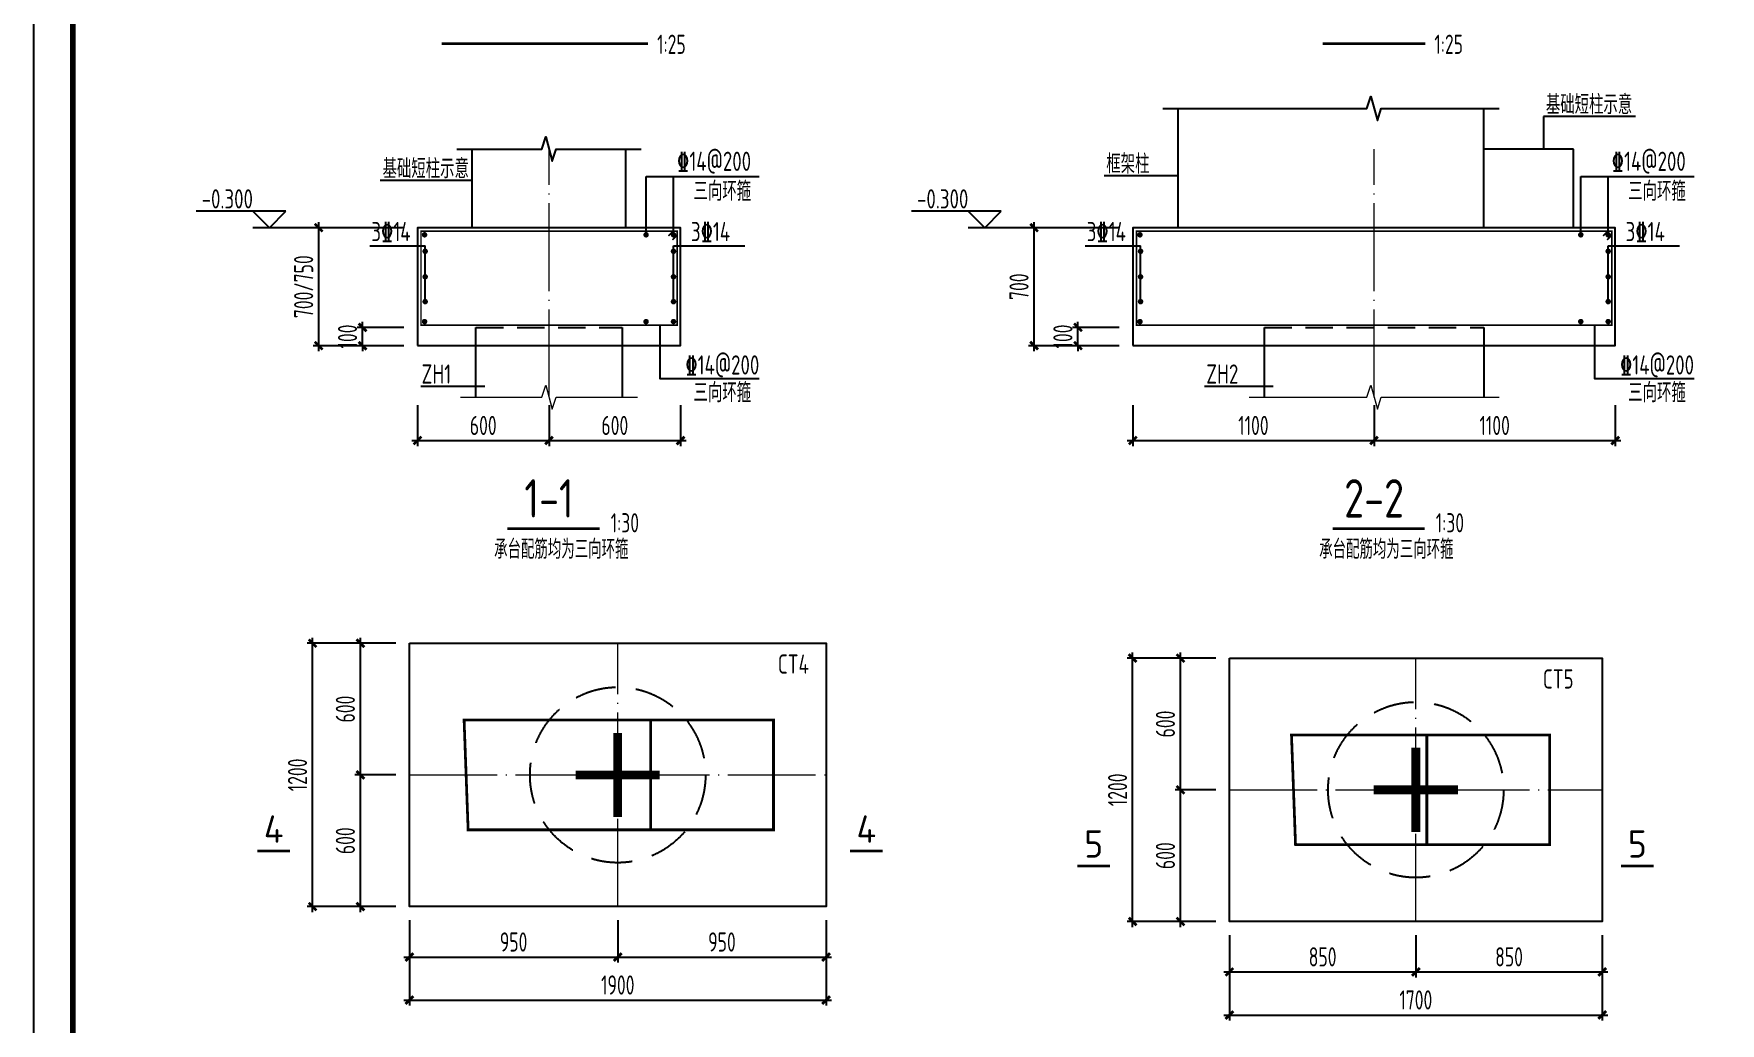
# Model space of a CAD drawing. Extents: x -3102990 to -851544, y -5293060 to -2540151.
# Drawn here: x -2444170 to -2413411, y -2660129 to -2642095 of the extents above; entities that cross this region are included whole.
import ezdxf
from ezdxf.enums import TextEntityAlignment as Align

# ---------------------------------------------------------------- set-up
doc = ezdxf.new("R2010")
doc.units = 0
doc.header["$LTSCALE"] = 1000
doc.header["$PDMODE"] = 1
for name, pattern in [('DASH', [0.35, 0.25, -0.1]), ('DASHED', [0.75, 0.5, -0.25]), ('DOTE', [2.42, 2, -0.2, 0.02, -0.2])]:
    doc.linetypes.add(name, pattern=pattern)
doc.layers.get('0').update_dxf_attribs({"linetype": 'CONTINUOUS'})
doc.layers.get('Defpoints').update_dxf_attribs({"linetype": 'CONTINUOUS'})
for name, color, linetype in [('AXIS', 253, 'DOTE'), ('BASE_DE', 7, 'CONTINUOUS'), ('COLU', 7, 'CONTINUOUS'), ('COLU_DE_TH', 7, 'CONTINUOUS'), ('DIM', 3, 'CONTINUOUS'), ('NUM', 7, 'CONTINUOUS'), ('PILE_DE', 7, 'CONTINUOUS'), ('PILE_DE_DASH', 9, 'DASHED'), ('PUB_TITLE', 4, 'CONTINUOUS'), ('REIN', 1, 'CONTINUOUS'), ('TEXT', 7, 'CONTINUOUS'), ('THICK', 6, 'CONTINUOUS'), ('THIN', 7, 'CONTINUOUS')]:
    doc.layers.add(name, color=color, linetype=linetype)
doc.layers.add('yichutu', color=7, linetype='CONTINUOUS', true_color=0xffffff, plot=False)
doc.styles.add('TSSD_Dimension', font='tssdeng.shx', dxfattribs={"width": 0.7, "bigfont": 'Hztxt.shx'})
doc.styles.add('TSSD_Label', font='tssdeng.shx', dxfattribs={"width": 0.75, "bigfont": 'hztxt.shx'})
doc.styles.add('TSSD_Norm', font='Tssdeng.shx', dxfattribs={"width": 0.75, "bigfont": 'hztxt.shx'})
doc.styles.add('TSSD_Rein', font='Tssdeng.shx', dxfattribs={"width": 0.75, "bigfont": 'hztxt.shx'})
doc.dimstyles.new('TSSD_25_100', dxfattribs={"dimtxt": 350, "dimasz": 100, "dimexe": 100, "dimexo": 250, "dimgap": 100, "dimtad": 1, "dimdec": 0, "dimlfac": 0.25, "dimzin": 0, "dimdsep": 46, "dimtxsty": 'TSSD_Dimension', "dimblk": 'ARCHTICK', "dimcen": 0, "dimdle": 100, "dimclrt": 7, "dimadec": 0, "dimazin": 0, "dimtfac": 1, "dimtdec": 0, "dimtix": 1, "dimtmove": 2, "dimatfit": 3, "dimfxl": 1, "dimtolj": 1, "dimtzin": 0, "dimarcsym": 0})
doc.dimstyles.new('TSSD_30_100', dxfattribs={"dimtxt": 350, "dimasz": 100, "dimexe": 100, "dimexo": 250, "dimgap": 100, "dimtad": 1, "dimdec": 0, "dimlfac": 0.3, "dimzin": 0, "dimdsep": 46, "dimtxsty": 'TSSD_Dimension', "dimblk": 'ARCHTICK', "dimcen": 0, "dimdle": 100, "dimclrt": 7, "dimadec": 0, "dimazin": 0, "dimtfac": 1, "dimtdec": 0, "dimtix": 1, "dimtmove": 2, "dimatfit": 3, "dimfxl": 1, "dimtolj": 1, "dimtzin": 0, "dimarcsym": 0})

# ---------------------------------------------------------------- blocks, each defined once
blk = doc.blocks.new('_ArchTick')
at = {"color": 0, "const_width": 0.5}
blk.add_lwpolyline([(-0.71, -0.71), (0.71, 0.71)], dxfattribs=at)
blk = doc.blocks.new('*D1819')
at = {"layer": 'Defpoints', "color": 0}
for p in [(-2438972, -2645630), (-2437172, -2645630), (-2437172, -2647780)]:
    blk.add_point(p, dxfattribs=at)
at = {"layer": 'DIM', "color": 0, "lineweight": -2}
for p, q in [((-2438972, -2647880), (-2438972, -2645530)), ((-2437422, -2645630), (-2439072, -2645630)), ((-2437422, -2647780), (-2439072, -2647780))]:
    blk.add_line(p, q, dxfattribs=at)
at = {"layer": 'DIM', "color": 0, "lineweight": -2, "xscale": 100, "yscale": 100, "zscale": 100}
for p, rotation in [((-2438972, -2645630), 90), ((-2438972, -2647780), 270)]:
    blk.add_blockref('_ArchTick', p, dxfattribs=dict(at, rotation=rotation))
at = {"layer": 'DIM', "color": 7, "insert": (-2439247, -2646705), "char_height": 350, "attachment_point": 5, "rotation": 90, "style": 'TSSD_Dimension'}
blk.add_mtext('\\A1;700/750', dxfattribs=at)
blk = doc.blocks.new('*D1820')
at = {"layer": 'Defpoints', "color": 0}
for p in [(-2438172, -2647446), (-2437172, -2647446), (-2437172, -2647780)]:
    blk.add_point(p, dxfattribs=at)
at = {"layer": 'DIM', "color": 0, "lineweight": -2}
for p, q in [((-2437422, -2647446), (-2438272, -2647446)), ((-2438172, -2647446), (-2438172, -2647346)), ((-2438172, -2647780), (-2438172, -2647446)), ((-2437422, -2647780), (-2438272, -2647780)), ((-2438172, -2647780), (-2438172, -2647880))]:
    blk.add_line(p, q, dxfattribs=at)
at = {"layer": 'DIM', "color": 0, "lineweight": -2, "xscale": 100, "yscale": 100, "zscale": 100}
for p, rotation in [((-2438172, -2647446), 270), ((-2438172, -2647780), 90)]:
    blk.add_blockref('_ArchTick', p, dxfattribs=dict(at, rotation=rotation))
at = {"layer": 'DIM', "color": 7, "insert": (-2438447, -2647613), "char_height": 350, "attachment_point": 5, "rotation": 90, "style": 'TSSD_Dimension'}
blk.add_mtext('\\A1;100', dxfattribs=at)
blk = doc.blocks.new('_reinbk')
blk.add_line((0, 0), (0, 0))
blk = doc.blocks.new('*D1795')
at = {"layer": 'Defpoints', "color": 0, "ltscale": 1.5}
for p in [(-2437172, -2648616), (-2434772, -2648616), (-2434772, -2649509)]:
    blk.add_point(p, dxfattribs=at)
at = {"layer": 'DIM', "color": 0, "lineweight": -2, "ltscale": 1.5}
for p, q in [((-2437172, -2648866), (-2437172, -2649609)), ((-2434772, -2648866), (-2434772, -2649609)), ((-2437272, -2649509), (-2434672, -2649509))]:
    blk.add_line(p, q, dxfattribs=at)
at = {"layer": 'DIM', "color": 0, "lineweight": -2, "ltscale": 1.5, "xscale": 100, "yscale": 100, "zscale": 100, "rotation": 180}
blk.add_blockref('_ArchTick', (-2437172, -2649509), dxfattribs=at)
at = {"layer": 'DIM', "color": 0, "lineweight": -2, "ltscale": 1.5, "xscale": 100, "yscale": 100, "zscale": 100}
blk.add_blockref('_ArchTick', (-2434772, -2649509), dxfattribs=at)
at = {"layer": 'DIM', "color": 7, "ltscale": 1.5, "insert": (-2435972, -2649234), "char_height": 350, "attachment_point": 5, "style": 'TSSD_Dimension'}
blk.add_mtext('\\A1;600', dxfattribs=at)
blk = doc.blocks.new('*D1796')
at = {"layer": 'Defpoints', "color": 0, "ltscale": 1.5}
for p in [(-2434772, -2648616), (-2432372, -2648616), (-2432372, -2649509)]:
    blk.add_point(p, dxfattribs=at)
at = {"layer": 'DIM', "color": 0, "lineweight": -2, "ltscale": 1.5}
for p, q in [((-2434772, -2648866), (-2434772, -2649609)), ((-2432372, -2648866), (-2432372, -2649609)), ((-2434872, -2649509), (-2432272, -2649509))]:
    blk.add_line(p, q, dxfattribs=at)
at = {"layer": 'DIM', "color": 0, "lineweight": -2, "ltscale": 1.5, "xscale": 100, "yscale": 100, "zscale": 100, "rotation": 180}
blk.add_blockref('_ArchTick', (-2434772, -2649509), dxfattribs=at)
at = {"layer": 'DIM', "color": 0, "lineweight": -2, "ltscale": 1.5, "xscale": 100, "yscale": 100, "zscale": 100}
blk.add_blockref('_ArchTick', (-2432372, -2649509), dxfattribs=at)
at = {"layer": 'DIM', "color": 7, "ltscale": 1.5, "insert": (-2433572, -2649234), "char_height": 350, "attachment_point": 5, "style": 'TSSD_Dimension'}
blk.add_mtext('\\A1;600', dxfattribs=at)
blk = doc.blocks.new('*D2190')
at = {"layer": 'Defpoints', "color": 0}
for p in [(-2425925, -2645630), (-2424125, -2645630), (-2424125, -2647780)]:
    blk.add_point(p, dxfattribs=at)
at = {"layer": 'DIM', "color": 0, "lineweight": -2}
for p, q in [((-2425925, -2647880), (-2425925, -2645530)), ((-2424375, -2645630), (-2426025, -2645630)), ((-2424375, -2647780), (-2426025, -2647780))]:
    blk.add_line(p, q, dxfattribs=at)
at = {"layer": 'DIM', "color": 0, "lineweight": -2, "xscale": 100, "yscale": 100, "zscale": 100}
for p, rotation in [((-2425925, -2645630), 90), ((-2425925, -2647780), 270)]:
    blk.add_blockref('_ArchTick', p, dxfattribs=dict(at, rotation=rotation))
at = {"layer": 'DIM', "color": 7, "insert": (-2426200, -2646705), "char_height": 350, "attachment_point": 5, "rotation": 90, "style": 'TSSD_Dimension'}
blk.add_mtext('\\A1;700', dxfattribs=at)
blk = doc.blocks.new('*D2191')
at = {"layer": 'Defpoints', "color": 0}
for p in [(-2425125, -2647446), (-2424125, -2647446), (-2424125, -2647780)]:
    blk.add_point(p, dxfattribs=at)
at = {"layer": 'DIM', "color": 0, "lineweight": -2}
for p, q in [((-2424375, -2647446), (-2425225, -2647446)), ((-2425125, -2647446), (-2425125, -2647346)), ((-2425125, -2647780), (-2425125, -2647446)), ((-2424375, -2647780), (-2425225, -2647780)), ((-2425125, -2647780), (-2425125, -2647880))]:
    blk.add_line(p, q, dxfattribs=at)
at = {"layer": 'DIM', "color": 0, "lineweight": -2, "xscale": 100, "yscale": 100, "zscale": 100}
for p, rotation in [((-2425125, -2647446), 270), ((-2425125, -2647780), 90)]:
    blk.add_blockref('_ArchTick', p, dxfattribs=dict(at, rotation=rotation))
at = {"layer": 'DIM', "color": 7, "insert": (-2425400, -2647613), "char_height": 350, "attachment_point": 5, "rotation": 90, "style": 'TSSD_Dimension'}
blk.add_mtext('\\A1;100', dxfattribs=at)
blk = doc.blocks.new('*D2188')
at = {"layer": 'Defpoints', "color": 0, "ltscale": 1.5}
for p in [(-2424125, -2648616), (-2419725, -2648616), (-2419725, -2649509)]:
    blk.add_point(p, dxfattribs=at)
at = {"layer": 'DIM', "color": 0, "lineweight": -2, "ltscale": 1.5}
for p, q in [((-2424125, -2648866), (-2424125, -2649609)), ((-2419725, -2648866), (-2419725, -2649609)), ((-2424225, -2649509), (-2419625, -2649509))]:
    blk.add_line(p, q, dxfattribs=at)
at = {"layer": 'DIM', "color": 0, "lineweight": -2, "ltscale": 1.5, "xscale": 100, "yscale": 100, "zscale": 100, "rotation": 180}
blk.add_blockref('_ArchTick', (-2424125, -2649509), dxfattribs=at)
at = {"layer": 'DIM', "color": 0, "lineweight": -2, "ltscale": 1.5, "xscale": 100, "yscale": 100, "zscale": 100}
blk.add_blockref('_ArchTick', (-2419725, -2649509), dxfattribs=at)
at = {"layer": 'DIM', "color": 7, "ltscale": 1.5, "insert": (-2421925, -2649234), "char_height": 350, "attachment_point": 5, "style": 'TSSD_Dimension'}
blk.add_mtext('\\A1;1100', dxfattribs=at)
blk = doc.blocks.new('*D2189')
at = {"layer": 'Defpoints', "color": 0, "ltscale": 1.5}
for p in [(-2419725, -2648616), (-2415325, -2648616), (-2415325, -2649509)]:
    blk.add_point(p, dxfattribs=at)
at = {"layer": 'DIM', "color": 0, "lineweight": -2, "ltscale": 1.5}
for p, q in [((-2419725, -2648866), (-2419725, -2649609)), ((-2415325, -2648866), (-2415325, -2649609)), ((-2419825, -2649509), (-2415225, -2649509))]:
    blk.add_line(p, q, dxfattribs=at)
at = {"layer": 'DIM', "color": 0, "lineweight": -2, "ltscale": 1.5, "xscale": 100, "yscale": 100, "zscale": 100, "rotation": 180}
blk.add_blockref('_ArchTick', (-2419725, -2649509), dxfattribs=at)
at = {"layer": 'DIM', "color": 0, "lineweight": -2, "ltscale": 1.5, "xscale": 100, "yscale": 100, "zscale": 100}
blk.add_blockref('_ArchTick', (-2415325, -2649509), dxfattribs=at)
at = {"layer": 'DIM', "color": 7, "ltscale": 1.5, "insert": (-2417525, -2649234), "char_height": 350, "attachment_point": 5, "style": 'TSSD_Dimension'}
blk.add_mtext('\\A1;1100', dxfattribs=at)
blk = doc.blocks.new('A$C4DB71547')
at = {"layer": 'REIN', "color": 4, "const_width": 20}
for points in [[(20.9, 106.2), (20.9, -85.5)], [(-75, 10.3), (116.8, 10.3)]]:
    blk.add_lwpolyline(points, dxfattribs=at)
blk = doc.blocks.new('*D2202')
at = {"layer": 'Defpoints', "color": 0, "ltscale": 1.5}
for p in [(-2437318, -2658003), (-2433518, -2658003), (-2433518, -2658923)]:
    blk.add_point(p, dxfattribs=at)
at = {"layer": 'DIM', "color": 0, "lineweight": -2, "ltscale": 1.5}
for p, q in [((-2437318, -2658253), (-2437318, -2659023)), ((-2433518, -2658253), (-2433518, -2659023)), ((-2437418, -2658923), (-2433418, -2658923))]:
    blk.add_line(p, q, dxfattribs=at)
at = {"layer": 'DIM', "color": 0, "lineweight": -2, "ltscale": 1.5, "xscale": 100, "yscale": 100, "zscale": 100, "rotation": 180}
blk.add_blockref('_ArchTick', (-2437318, -2658923), dxfattribs=at)
at = {"layer": 'DIM', "color": 0, "lineweight": -2, "ltscale": 1.5, "xscale": 100, "yscale": 100, "zscale": 100}
blk.add_blockref('_ArchTick', (-2433518, -2658923), dxfattribs=at)
at = {"layer": 'DIM', "color": 7, "ltscale": 1.5, "insert": (-2435418, -2658648), "char_height": 350, "attachment_point": 5, "style": 'TSSD_Dimension'}
blk.add_mtext('\\A1;950', dxfattribs=at)
blk = doc.blocks.new('*D2203')
at = {"layer": 'Defpoints', "color": 0, "ltscale": 1.5}
for p in [(-2433518, -2658003), (-2429718, -2658003), (-2429718, -2658923)]:
    blk.add_point(p, dxfattribs=at)
at = {"layer": 'DIM', "color": 0, "lineweight": -2, "ltscale": 1.5}
for p, q in [((-2433518, -2658253), (-2433518, -2659023)), ((-2429718, -2658253), (-2429718, -2659023)), ((-2433618, -2658923), (-2429618, -2658923))]:
    blk.add_line(p, q, dxfattribs=at)
at = {"layer": 'DIM', "color": 0, "lineweight": -2, "ltscale": 1.5, "xscale": 100, "yscale": 100, "zscale": 100, "rotation": 180}
blk.add_blockref('_ArchTick', (-2433518, -2658923), dxfattribs=at)
at = {"layer": 'DIM', "color": 0, "lineweight": -2, "ltscale": 1.5, "xscale": 100, "yscale": 100, "zscale": 100}
blk.add_blockref('_ArchTick', (-2429718, -2658923), dxfattribs=at)
at = {"layer": 'DIM', "color": 7, "ltscale": 1.5, "insert": (-2431618, -2658648), "char_height": 350, "attachment_point": 5, "style": 'TSSD_Dimension'}
blk.add_mtext('\\A1;950', dxfattribs=at)
blk = doc.blocks.new('*D2204')
at = {"layer": 'Defpoints', "color": 0, "ltscale": 1.5}
for p in [(-2437318, -2658003), (-2429718, -2658003), (-2429718, -2659707)]:
    blk.add_point(p, dxfattribs=at)
at = {"layer": 'DIM', "color": 0, "lineweight": -2, "ltscale": 1.5}
for p, q in [((-2437318, -2658253), (-2437318, -2659807)), ((-2429718, -2658253), (-2429718, -2659807)), ((-2437418, -2659707), (-2429618, -2659707))]:
    blk.add_line(p, q, dxfattribs=at)
at = {"layer": 'DIM', "color": 0, "lineweight": -2, "ltscale": 1.5, "xscale": 100, "yscale": 100, "zscale": 100, "rotation": 180}
blk.add_blockref('_ArchTick', (-2437318, -2659707), dxfattribs=at)
at = {"layer": 'DIM', "color": 0, "lineweight": -2, "ltscale": 1.5, "xscale": 100, "yscale": 100, "zscale": 100}
blk.add_blockref('_ArchTick', (-2429718, -2659707), dxfattribs=at)
at = {"layer": 'DIM', "color": 7, "ltscale": 1.5, "insert": (-2433518, -2659432), "char_height": 350, "attachment_point": 5, "style": 'TSSD_Dimension'}
blk.add_mtext('\\A1;1900', dxfattribs=at)
blk = doc.blocks.new('*D2205')
at = {"layer": 'Defpoints', "color": 0, "ltscale": 1.5}
for p in [(-2438211, -2655603), (-2437318, -2655603), (-2437318, -2658003)]:
    blk.add_point(p, dxfattribs=at)
at = {"layer": 'DIM', "color": 0, "lineweight": -2, "ltscale": 1.5}
for p, q in [((-2437568, -2655603), (-2438311, -2655603)), ((-2438211, -2658103), (-2438211, -2655503)), ((-2437568, -2658003), (-2438311, -2658003))]:
    blk.add_line(p, q, dxfattribs=at)
at = {"layer": 'DIM', "color": 0, "lineweight": -2, "ltscale": 1.5, "xscale": 100, "yscale": 100, "zscale": 100}
for p, rotation in [((-2438211, -2655603), 90), ((-2438211, -2658003), 270)]:
    blk.add_blockref('_ArchTick', p, dxfattribs=dict(at, rotation=rotation))
at = {"layer": 'DIM', "color": 7, "ltscale": 1.5, "insert": (-2438486, -2656803), "char_height": 350, "attachment_point": 5, "rotation": 90, "style": 'TSSD_Dimension'}
blk.add_mtext('\\A1;600', dxfattribs=at)
blk = doc.blocks.new('*D2206')
at = {"layer": 'Defpoints', "color": 0, "ltscale": 1.5}
for p in [(-2438211, -2653203), (-2437318, -2653203), (-2437318, -2655603)]:
    blk.add_point(p, dxfattribs=at)
at = {"layer": 'DIM', "color": 0, "lineweight": -2, "ltscale": 1.5}
for p, q in [((-2437568, -2653203), (-2438311, -2653203)), ((-2438211, -2655703), (-2438211, -2653103)), ((-2437568, -2655603), (-2438311, -2655603))]:
    blk.add_line(p, q, dxfattribs=at)
at = {"layer": 'DIM', "color": 0, "lineweight": -2, "ltscale": 1.5, "xscale": 100, "yscale": 100, "zscale": 100}
for p, rotation in [((-2438211, -2653203), 90), ((-2438211, -2655603), 270)]:
    blk.add_blockref('_ArchTick', p, dxfattribs=dict(at, rotation=rotation))
at = {"layer": 'DIM', "color": 7, "ltscale": 1.5, "insert": (-2438486, -2654403), "char_height": 350, "attachment_point": 5, "rotation": 90, "style": 'TSSD_Dimension'}
blk.add_mtext('\\A1;600', dxfattribs=at)
blk = doc.blocks.new('*D2207')
at = {"layer": 'Defpoints', "color": 0, "ltscale": 1.5}
for p in [(-2439084, -2653203), (-2437318, -2653203), (-2437318, -2658003)]:
    blk.add_point(p, dxfattribs=at)
at = {"layer": 'DIM', "color": 0, "lineweight": -2, "ltscale": 1.5}
for p, q in [((-2437568, -2653203), (-2439184, -2653203)), ((-2439084, -2658103), (-2439084, -2653103)), ((-2437568, -2658003), (-2439184, -2658003))]:
    blk.add_line(p, q, dxfattribs=at)
at = {"layer": 'DIM', "color": 0, "lineweight": -2, "ltscale": 1.5, "xscale": 100, "yscale": 100, "zscale": 100}
for p, rotation in [((-2439084, -2653203), 90), ((-2439084, -2658003), 270)]:
    blk.add_blockref('_ArchTick', p, dxfattribs=dict(at, rotation=rotation))
at = {"layer": 'DIM', "color": 7, "ltscale": 1.5, "insert": (-2439359, -2655603), "char_height": 350, "attachment_point": 5, "rotation": 90, "style": 'TSSD_Dimension'}
blk.add_mtext('\\A1;1200', dxfattribs=at)
blk = doc.blocks.new('*D2212')
at = {"layer": 'Defpoints', "color": 0, "ltscale": 1.5}
for p in [(-2422363, -2658275), (-2418963, -2658275), (-2418963, -2659194)]:
    blk.add_point(p, dxfattribs=at)
at = {"layer": 'DIM', "color": 0, "lineweight": -2, "ltscale": 1.5}
for p, q in [((-2422363, -2658525), (-2422363, -2659294)), ((-2418963, -2658525), (-2418963, -2659294)), ((-2422463, -2659194), (-2418863, -2659194))]:
    blk.add_line(p, q, dxfattribs=at)
at = {"layer": 'DIM', "color": 0, "lineweight": -2, "ltscale": 1.5, "xscale": 100, "yscale": 100, "zscale": 100, "rotation": 180}
blk.add_blockref('_ArchTick', (-2422363, -2659194), dxfattribs=at)
at = {"layer": 'DIM', "color": 0, "lineweight": -2, "ltscale": 1.5, "xscale": 100, "yscale": 100, "zscale": 100}
blk.add_blockref('_ArchTick', (-2418963, -2659194), dxfattribs=at)
at = {"layer": 'DIM', "color": 7, "ltscale": 1.5, "insert": (-2420663, -2658919), "char_height": 350, "attachment_point": 5, "style": 'TSSD_Dimension'}
blk.add_mtext('\\A1;850', dxfattribs=at)
blk = doc.blocks.new('*D2213')
at = {"layer": 'Defpoints', "color": 0, "ltscale": 1.5}
for p in [(-2418963, -2658275), (-2415563, -2658275), (-2415563, -2659194)]:
    blk.add_point(p, dxfattribs=at)
at = {"layer": 'DIM', "color": 0, "lineweight": -2, "ltscale": 1.5}
for p, q in [((-2418963, -2658525), (-2418963, -2659294)), ((-2415563, -2658525), (-2415563, -2659294)), ((-2419063, -2659194), (-2415463, -2659194))]:
    blk.add_line(p, q, dxfattribs=at)
at = {"layer": 'DIM', "color": 0, "lineweight": -2, "ltscale": 1.5, "xscale": 100, "yscale": 100, "zscale": 100, "rotation": 180}
blk.add_blockref('_ArchTick', (-2418963, -2659194), dxfattribs=at)
at = {"layer": 'DIM', "color": 0, "lineweight": -2, "ltscale": 1.5, "xscale": 100, "yscale": 100, "zscale": 100}
blk.add_blockref('_ArchTick', (-2415563, -2659194), dxfattribs=at)
at = {"layer": 'DIM', "color": 7, "ltscale": 1.5, "insert": (-2417263, -2658919), "char_height": 350, "attachment_point": 5, "style": 'TSSD_Dimension'}
blk.add_mtext('\\A1;850', dxfattribs=at)
blk = doc.blocks.new('*D2214')
at = {"layer": 'Defpoints', "color": 0, "ltscale": 1.5}
for p in [(-2422363, -2658275), (-2415563, -2658275), (-2415563, -2659979)]:
    blk.add_point(p, dxfattribs=at)
at = {"layer": 'DIM', "color": 0, "lineweight": -2, "ltscale": 1.5}
for p, q in [((-2422363, -2658525), (-2422363, -2660079)), ((-2415563, -2658525), (-2415563, -2660079)), ((-2422463, -2659979), (-2415463, -2659979))]:
    blk.add_line(p, q, dxfattribs=at)
at = {"layer": 'DIM', "color": 0, "lineweight": -2, "ltscale": 1.5, "xscale": 100, "yscale": 100, "zscale": 100, "rotation": 180}
blk.add_blockref('_ArchTick', (-2422363, -2659979), dxfattribs=at)
at = {"layer": 'DIM', "color": 0, "lineweight": -2, "ltscale": 1.5, "xscale": 100, "yscale": 100, "zscale": 100}
blk.add_blockref('_ArchTick', (-2415563, -2659979), dxfattribs=at)
at = {"layer": 'DIM', "color": 7, "ltscale": 1.5, "insert": (-2418963, -2659704), "char_height": 350, "attachment_point": 5, "style": 'TSSD_Dimension'}
blk.add_mtext('\\A1;1700', dxfattribs=at)
blk = doc.blocks.new('*D2215')
at = {"layer": 'Defpoints', "color": 0, "ltscale": 1.5}
for p in [(-2423255, -2655875), (-2422363, -2655875), (-2422363, -2658275)]:
    blk.add_point(p, dxfattribs=at)
at = {"layer": 'DIM', "color": 0, "lineweight": -2, "ltscale": 1.5}
for p, q in [((-2422613, -2655875), (-2423355, -2655875)), ((-2423255, -2658375), (-2423255, -2655775)), ((-2422613, -2658275), (-2423355, -2658275))]:
    blk.add_line(p, q, dxfattribs=at)
at = {"layer": 'DIM', "color": 0, "lineweight": -2, "ltscale": 1.5, "xscale": 100, "yscale": 100, "zscale": 100}
for p, rotation in [((-2423255, -2655875), 90), ((-2423255, -2658275), 270)]:
    blk.add_blockref('_ArchTick', p, dxfattribs=dict(at, rotation=rotation))
at = {"layer": 'DIM', "color": 7, "ltscale": 1.5, "insert": (-2423530, -2657075), "char_height": 350, "attachment_point": 5, "rotation": 90, "style": 'TSSD_Dimension'}
blk.add_mtext('\\A1;600', dxfattribs=at)
blk = doc.blocks.new('*D2216')
at = {"layer": 'Defpoints', "color": 0, "ltscale": 1.5}
for p in [(-2423255, -2653475), (-2422363, -2653475), (-2422363, -2655875)]:
    blk.add_point(p, dxfattribs=at)
at = {"layer": 'DIM', "color": 0, "lineweight": -2, "ltscale": 1.5}
for p, q in [((-2422613, -2653475), (-2423355, -2653475)), ((-2423255, -2655975), (-2423255, -2653375)), ((-2422613, -2655875), (-2423355, -2655875))]:
    blk.add_line(p, q, dxfattribs=at)
at = {"layer": 'DIM', "color": 0, "lineweight": -2, "ltscale": 1.5, "xscale": 100, "yscale": 100, "zscale": 100}
for p, rotation in [((-2423255, -2653475), 90), ((-2423255, -2655875), 270)]:
    blk.add_blockref('_ArchTick', p, dxfattribs=dict(at, rotation=rotation))
at = {"layer": 'DIM', "color": 7, "ltscale": 1.5, "insert": (-2423530, -2654675), "char_height": 350, "attachment_point": 5, "rotation": 90, "style": 'TSSD_Dimension'}
blk.add_mtext('\\A1;600', dxfattribs=at)
blk = doc.blocks.new('*D2217')
at = {"layer": 'Defpoints', "color": 0, "ltscale": 1.5}
for p in [(-2424128, -2653475), (-2422363, -2653475), (-2422363, -2658275)]:
    blk.add_point(p, dxfattribs=at)
at = {"layer": 'DIM', "color": 0, "lineweight": -2, "ltscale": 1.5}
for p, q in [((-2422613, -2653475), (-2424228, -2653475)), ((-2424128, -2658375), (-2424128, -2653375)), ((-2422613, -2658275), (-2424228, -2658275))]:
    blk.add_line(p, q, dxfattribs=at)
at = {"layer": 'DIM', "color": 0, "lineweight": -2, "ltscale": 1.5, "xscale": 100, "yscale": 100, "zscale": 100}
for p, rotation in [((-2424128, -2653475), 90), ((-2424128, -2658275), 270)]:
    blk.add_blockref('_ArchTick', p, dxfattribs=dict(at, rotation=rotation))
at = {"layer": 'DIM', "color": 7, "ltscale": 1.5, "insert": (-2424403, -2655875), "char_height": 350, "attachment_point": 5, "rotation": 90, "style": 'TSSD_Dimension'}
blk.add_mtext('\\A1;1200', dxfattribs=at)
blk = doc.blocks.new('A$C18BE6784')
at = {"layer": 'PUB_TITLE'}
blk.add_lwpolyline([(0, 0), (0, 42000), (89100, 42000), (89100, 0)], close=True, dxfattribs=at)
at = {"layer": 'PUB_TITLE', "const_width": 100}
blk.add_lwpolyline([(88100, 1000), (88100, 41000), (713, 41000), (713, 1000), (88100, 1000)], dxfattribs=at)
blk = doc.blocks.new('yct-891-420-89100-42000-100-2004.0')
at = {"layer": 'yichutu', "color": 7, "true_color": 0xffffff}
blk.add_lwpolyline([(0, 0), (0, 42000), (89100, 42000), (89100, 0)], close=True, dxfattribs=at)

msp = doc.modelspace()

# ---------------------------------------------------------------- linework, layer by layer
at = {"linetype": 'ByBlock'}
for p, q in [((-2438038.53, -2645963.01), (-2437030.65, -2645963.01)), ((-2437030.65, -2646977.38), (-2437030.65, -2645963.01)), ((-2432501.66, -2646977.38), (-2432501.66, -2645963.01)), ((-2432501.66, -2645963.01), (-2431202.69, -2645963.01)), ((-2424991.4, -2645963.01), (-2423983.52, -2645963.01)), ((-2423983.52, -2646977.38), (-2423983.52, -2645963.01)), ((-2415454.53, -2646977.38), (-2415454.53, -2645963.01)), ((-2415454.53, -2645963.01), (-2414155.56, -2645963.01))]:
    msp.add_line(p, q, dxfattribs=at)
at = {"layer": 'AXIS', "linetype": 'DOTE', "lineweight": 5, "ltscale": 0.8}
for p, q in [((-2434771.66, -2648719.81), (-2434771.66, -2644195.98)), ((-2419724.53, -2648719.81), (-2419724.53, -2644195.98)), ((-2433518.38, -2658003.4), (-2433518.38, -2653203.4)), ((-2418962.59, -2658274.63), (-2418962.59, -2653474.63)), ((-2437318.38, -2655603.4), (-2429718.38, -2655603.4)), ((-2422362.59, -2655874.63), (-2415562.59, -2655874.63))]:
    msp.add_line(p, q, dxfattribs=at)
at = {"layer": 'BASE_DE'}
for p, q in [((-2423295.54, -2645629.53), (-2423295.54, -2643456.41)), ((-2417724.53, -2645629.53), (-2417724.53, -2643456.41)), ((-2416632.18, -2643602.47), (-2416632.18, -2644195.98)), ((-2436171.66, -2645629.53), (-2436171.66, -2644195.98)), ((-2433371.66, -2645629.53), (-2433371.66, -2644195.98)), ((-2416084.38, -2644195.98), (-2417724.53, -2644195.98)), ((-2416084.38, -2645629.53), (-2416084.38, -2644195.98))]:
    msp.add_line(p, q, dxfattribs=at)
for points in [[(-2437171.66, -2647779.53), (-2432371.66, -2647779.53), (-2432371.66, -2645629.53), (-2437171.66, -2645629.53), (-2437171.66, -2647779.53)], [(-2424124.53, -2647779.53), (-2415324.53, -2647779.53), (-2415324.53, -2645629.53), (-2424124.53, -2645629.53), (-2424124.53, -2647779.53)]]:
    msp.add_lwpolyline(points, dxfattribs=at)
at = {"layer": 'COLU', "linetype": 'DASH', "ltscale": 0.3}
for p, q in [((-2432918.38, -2656603.4), (-2432918.38, -2654603.4)), ((-2418762.59, -2656874.63), (-2418762.59, -2654874.63))]:
    msp.add_line(p, q, dxfattribs=at)
at = {"layer": 'COLU'}
for points in [[(-2437318.38, -2653203.4), (-2429718.38, -2653203.4), (-2429718.38, -2658003.4), (-2437318.38, -2658003.4)], [(-2422362.59, -2653474.63), (-2415562.59, -2653474.63), (-2415562.59, -2658274.63), (-2422362.59, -2658274.63)]]:
    msp.add_lwpolyline(points, close=True, dxfattribs=at)
at = {"layer": 'COLU_DE_TH', "const_width": 50}
for points in [[(-2436320.76, -2654603.4), (-2430678.38, -2654603.4), (-2430678.38, -2656603.4), (-2436247.19, -2656603.4)], [(-2432918.38, -2654603.4), (-2430678.38, -2654603.4), (-2430678.38, -2656603.4), (-2432918.38, -2656603.4)], [(-2421230.64, -2654874.63), (-2416522.59, -2654874.63), (-2416522.59, -2656874.63), (-2421157.07, -2656874.63)], [(-2418762.59, -2654874.63), (-2416522.59, -2654874.63), (-2416522.59, -2656874.63), (-2418762.59, -2656874.63)]]:
    msp.add_lwpolyline(points, close=True, dxfattribs=at)
at = {"layer": 'NUM', "linetype": 'ByBlock'}
for p, q in [((-2437112.18, -2648517.94, 100), (-2435943.88, -2648517.94, 100)), ((-2422814.23, -2648517.94, 100), (-2421563.42, -2648517.94, 100))]:
    msp.add_line(p, q, dxfattribs=at)
at = {"layer": 'NUM', "const_width": 50}
for points in [[(-2432964.6, -2642277.95), (-2436728.21, -2642277.95)], [(-2418788.83, -2642277.95), (-2420662.15, -2642277.95)], [(-2433848.8, -2651112.86), (-2435529.46, -2651112.86)], [(-2418801.66, -2651112.86), (-2420482.33, -2651112.86)]]:
    msp.add_lwpolyline(points, dxfattribs=at)
at = {"layer": 'PILE_DE'}
for p, q in [((-2436104.99, -2648719.81), (-2436104.99, -2647779.53)), ((-2433438.32, -2647779.53), (-2433438.32, -2648719.81)), ((-2421724.53, -2648719.81), (-2421724.53, -2647779.53)), ((-2417724.53, -2647779.53), (-2417724.53, -2648719.81))]:
    msp.add_line(p, q, dxfattribs=at)
at = {"layer": 'PILE_DE_DASH'}
for p, q in [((-2436104.99, -2647779.53), (-2436104.99, -2647446.2)), ((-2436104.99, -2647446.2), (-2433438.32, -2647446.2)), ((-2433438.32, -2647446.2), (-2433438.32, -2647779.53)), ((-2421724.53, -2647779.53), (-2421724.53, -2647446.2)), ((-2421724.53, -2647446.2), (-2417724.53, -2647446.2)), ((-2417724.53, -2647446.2), (-2417724.53, -2647779.53))]:
    msp.add_line(p, q, dxfattribs=at)
at = {"layer": 'PILE_DE_DASH', "ltscale": 1.5}
for centre in [(-2433518.38, -2655603.4), (-2418962.59, -2655874.63)]:
    msp.add_circle(centre, 1600, dxfattribs=at)
at = {"layer": 'REIN', "const_width": 30}
for points in [[(-2432592.22, -2645779.38), (-2432507.37, -2645694.53), (-2432436.66, -2645694.53), (-2432436.66, -2647406.47), (-2437106.66, -2647406.47), (-2437106.66, -2645694.53), (-2432436.66, -2645694.53), (-2432436.66, -2645765.24), (-2432521.51, -2645850.09)], [(-2415545.09, -2645779.38), (-2415460.24, -2645694.53), (-2415389.53, -2645694.53), (-2415389.53, -2647406.47), (-2424059.53, -2647406.47), (-2424059.53, -2645694.53), (-2415389.53, -2645694.53), (-2415389.53, -2645765.24), (-2415474.38, -2645850.09)]]:
    msp.add_lwpolyline(points, dxfattribs=at)
at = {"layer": 'REIN', "const_width": 50}
for points in [[(-2437016.66, -2645759.53, -1), (-2437066.66, -2645759.53, -1)], [(-2433026.66, -2645759.53, 1), (-2432976.66, -2645759.53, 1)], [(-2432526.66, -2645759.53, 1), (-2432476.66, -2645759.53, 1)], [(-2423969.53, -2645759.53, -1), (-2424019.53, -2645759.53, -1)], [(-2415979.53, -2645759.53, 1), (-2415929.53, -2645759.53, 1)], [(-2415479.53, -2645759.53, 1), (-2415429.53, -2645759.53, 1)], [(-2437055.65, -2646060.14, 1), (-2437005.65, -2646060.14, 1)], [(-2432526.66, -2646060.14, 1), (-2432476.66, -2646060.14, 1)], [(-2424008.52, -2646060.14, 1), (-2423958.52, -2646060.14, 1)], [(-2415479.53, -2646060.14, 1), (-2415429.53, -2646060.14, 1)], [(-2437055.65, -2646524.08, 1), (-2437005.65, -2646524.08, 1)], [(-2432526.66, -2646524.08, 1), (-2432476.66, -2646524.08, 1)], [(-2424008.52, -2646524.08, 1), (-2423958.52, -2646524.08, 1)], [(-2415479.53, -2646524.08, 1), (-2415429.53, -2646524.08, 1)], [(-2437055.65, -2646977.38, 1), (-2437005.65, -2646977.38, 1)], [(-2432526.66, -2646977.38, 1), (-2432476.66, -2646977.38, 1)], [(-2424008.52, -2646977.38, 1), (-2423958.52, -2646977.38, 1)], [(-2415479.53, -2646977.38, 1), (-2415429.53, -2646977.38, 1)], [(-2437016.66, -2647341.47, -1), (-2437066.66, -2647341.47, -1)], [(-2433026.66, -2647341.47, 1), (-2432976.66, -2647341.47, 1)], [(-2432526.66, -2647341.47, 1), (-2432476.66, -2647341.47, 1)], [(-2423969.53, -2647341.47, -1), (-2424019.53, -2647341.47, -1)], [(-2415979.53, -2647341.47, 1), (-2415929.53, -2647341.47, 1)], [(-2415479.53, -2647341.47, 1), (-2415429.53, -2647341.47, 1)]]:
    msp.add_lwpolyline(points, format="xyb", close=True, dxfattribs=at)
at = {"layer": 'TEXT'}
for p, q in [((-2414954.94, -2643602.47), (-2416632.18, -2643602.47)), ((-2436171.66, -2644771.01), (-2437848.89, -2644771.01)), ((-2433001.66, -2645759.53), (-2433001.66, -2644694.53)), ((-2433001.66, -2644694.53), (-2430936.66, -2644694.53)), ((-2432501.66, -2645759.53), (-2432501.66, -2644694.53)), ((-2423295.54, -2644683.99), (-2424648.58, -2644683.99)), ((-2415954.53, -2645759.53), (-2415954.53, -2644694.53)), ((-2415954.53, -2644694.53), (-2413889.53, -2644694.53)), ((-2415454.53, -2645759.53), (-2415454.53, -2644694.53))]:
    msp.add_line(p, q, dxfattribs=at)
for points in [[(-2432751.66, -2647406.47), (-2432751.66, -2648381.2), (-2430936.66, -2648381.2)], [(-2415704.53, -2647406.47), (-2415704.53, -2648381.2), (-2413889.53, -2648381.2)]]:
    msp.add_lwpolyline(points, dxfattribs=at)
at = {"layer": 'THICK', "const_width": 50}
for points in [[(-2439493.66, -2656990.11), (-2440093.66, -2656990.11)], [(-2428684.53, -2656990.11), (-2429284.53, -2656990.11)], [(-2424537.86, -2657261.34), (-2425137.86, -2657261.34)], [(-2414623.07, -2657261.34), (-2415223.07, -2657261.34)]]:
    msp.add_lwpolyline(points, dxfattribs=at)
at = {"layer": 'THIN'}
for p, q in [((-2439571.66, -2645329.53), (-2441210.12, -2645329.53)), ((-2439871.66, -2645629.53), (-2440171.66, -2645329.53)), ((-2439871.66, -2645629.53), (-2439571.66, -2645329.53)), ((-2426524.53, -2645329.53), (-2428162.99, -2645329.53)), ((-2426824.53, -2645629.53), (-2427124.53, -2645329.53)), ((-2426824.53, -2645629.53), (-2426524.53, -2645329.53)), ((-2439071.66, -2645629.53), (-2440171.66, -2645629.53)), ((-2426024.53, -2645629.53), (-2427124.53, -2645629.53))]:
    msp.add_line(p, q, dxfattribs=at)
at = {"layer": 'THIN', "ltscale": 1.5}
for points in [[(-2423575.54, -2643456.41), (-2419854.53, -2643456.41), (-2419784.53, -2643236.41), (-2419664.53, -2643676.41), (-2419594.53, -2643456.41), (-2417444.53, -2643456.41)], [(-2436451.66, -2644195.98), (-2434901.66, -2644195.98), (-2434831.66, -2643975.98), (-2434711.66, -2644415.98), (-2434641.66, -2644195.98), (-2433091.66, -2644195.98)]]:
    msp.add_lwpolyline(points, dxfattribs=at)
at = {"layer": 'THIN', "lineweight": 5, "ltscale": 1.5}
for points in [[(-2436384.99, -2648719.81), (-2434901.66, -2648719.81), (-2434831.66, -2648499.81), (-2434711.66, -2648939.81), (-2434641.66, -2648719.81), (-2433158.32, -2648719.81)], [(-2422004.53, -2648719.81), (-2419854.53, -2648719.81), (-2419784.53, -2648499.81), (-2419664.53, -2648939.81), (-2419594.53, -2648719.81), (-2417444.53, -2648719.81)]]:
    msp.add_lwpolyline(points, dxfattribs=at)

# ---------------------------------------------------------------- block references
at = {"ltscale": 1.5}
msp.add_blockref('A$C18BE6784', (-2444169.83, -2672902.4), dxfattribs=at)
at = {"layer": 'COLU', "ltscale": 1.5, "xscale": 8, "yscale": 8, "zscale": 8}
for p in [(-2433685.62, -2655686.17), (-2419129.82, -2655957.4)]:
    msp.add_blockref('A$C4DB71547', p, dxfattribs=at)
at = {"layer": 'TEXT', "xscale": 100, "yscale": 100, "zscale": 100, "rotation": 90}
for p in [(-2432751.66, -2647406.47), (-2415704.53, -2647406.47)]:
    msp.add_blockref('_reinbk', p, dxfattribs=at)
at = {"layer": 'yichutu'}
msp.add_blockref('yct-891-420-89100-42000-100-2004.0', (-2444169.84, -2672902.4), dxfattribs=at)

# ---------------------------------------------------------------- texts
at = {"layer": 'TEXT', "style": 'TSSD_Rein'}
for s, width, p in [('1:25', 0.7, (-2432801.07, -2642462.3)), ('1:25', 0.7, (-2418625.3, -2642462.3)), ('基础短柱示意', 0.75, (-2416591.55, -2643561.18)), ('基础短柱示意', 0.75, (-2437808.27, -2644729.73)), ('框架柱', 0.75, (-2424607.95, -2644642.7)), ('ZH1', 0.75, (-2437097.23, -2648471.74)), ('ZH2', 0.75, (-2422785.6, -2648471.74)), ('1:30', 0.7, (-2433647.78, -2651183.51)), ('1:30', 0.7, (-2418600.65, -2651183.51)), ('承台配筋均为三向环箍', 0.7, (-2435773.25, -2651664.68, -48)), ('承台配筋均为三向环箍', 0.7, (-2420726.12, -2651664.68, -48))]:
    msp.add_text(s, height=350, dxfattribs=dict(at, width=width)).set_placement(p)
at = {"layer": 'TEXT', "style": 'TSSD_Rein', "width": 0.75}
for s, p in [('%%13214@200', (-2431086.66, -2644594.53)), ('%%13214@200', (-2414039.53, -2644594.53)), ('-0.300', (-2440171.66, -2645279.53)), ('三向环箍', (-2431086.66, -2645140.01)), ('-0.300', (-2427124.53, -2645279.53)), ('三向环箍', (-2414039.53, -2645140.01)), ('3%%13214', (-2437296.93, -2645875.61)), ('3%%13214', (-2431468.97, -2645875.61)), ('3%%13214', (-2424249.8, -2645875.61)), ('3%%13214', (-2414421.84, -2645875.61)), ('%%13214@200', (-2430936.66, -2648306.2)), ('%%13214@200', (-2413889.53, -2648306.2)), ('三向环箍', (-2431086.66, -2648810.5)), ('三向环箍', (-2414039.53, -2648810.5)), ('CT4', (-2430033.11, -2653757.79)), ('CT5', (-2416086.17, -2654029.02))]:
    msp.add_text(s, height=350, dxfattribs=at).set_placement(p, align=Align.RIGHT)
at = {"layer": 'TEXT', "style": 'TSSD_Label', "width": 0.8}
for s, p in [('1-1', (-2434771.66, -2650912.86)), ('2-2', (-2419724.53, -2650912.86))]:
    msp.add_text(s, height=700, dxfattribs=at).set_placement(p, align=Align.CENTER)
at = {"layer": 'TEXT', "style": 'TSSD_Norm'}
for s, p in [('4', (-2439793.66, -2656590.11)), ('4', (-2428984.53, -2656590.11)), ('5', (-2424837.86, -2656861.34)), ('5', (-2414923.07, -2656861.34))]:
    msp.add_text(s, height=500, dxfattribs=at).set_placement(p, align=Align.MIDDLE_CENTER)

# ---------------------------------------------------------------- dimensions: what is measured, and where the dimension line sits
at = {"layer": 'DIM'}
for base, p1, p2, text, picture, middle in [((-2438971.66, -2645629.53), (-2437171.66, -2647779.53), (-2437171.66, -2645629.53), '700/750', '*D1819', (-2439246.66, -2646704.53)), ((-2425924.53, -2645629.53), (-2424124.53, -2647779.53), (-2424124.53, -2645629.53), '700', '*D2190', (-2426199.53, -2646704.53))]:
    dim = msp.add_linear_dim(base=base, p1=p1, p2=p2, angle=90, text=text, dimstyle='TSSD_30_100', dxfattribs=at)
    dim.commit()
    dim.dimension.update_dxf_attribs({"geometry": picture, "text_midpoint": middle})
for base, p1, p2, picture, middle in [((-2438171.66, -2647446.2), (-2437171.66, -2647779.53), (-2437171.66, -2647446.2), '*D1820', (-2438446.66, -2647612.86)), ((-2425124.53, -2647446.2), (-2424124.53, -2647779.53), (-2424124.53, -2647446.2), '*D2191', (-2425399.53, -2647612.86))]:
    dim = msp.add_linear_dim(base=base, p1=p1, p2=p2, angle=90, dimstyle='TSSD_30_100', dxfattribs=at)
    dim.commit()
    dim.dimension.update_dxf_attribs({"geometry": picture, "text_midpoint": middle})
at = {"layer": 'DIM', "ltscale": 1.5}
for base, p1, p2, picture, middle in [((-2434771.66, -2649508.74), (-2437171.66, -2648616.23), (-2434771.66, -2648616.23), '*D1795', (-2435971.66, -2649233.74)), ((-2432371.66, -2649508.74), (-2434771.66, -2648616.23), (-2432371.66, -2648616.23), '*D1796', (-2433571.66, -2649233.74)), ((-2419724.53, -2649508.74), (-2424124.53, -2648616.23), (-2419724.53, -2648616.23), '*D2188', (-2421924.53, -2649233.74)), ((-2415324.53, -2649508.74), (-2419724.53, -2648616.23), (-2415324.53, -2648616.23), '*D2189', (-2417524.53, -2649233.74)), ((-2433518.38, -2658922.94), (-2437318.38, -2658003.4), (-2433518.38, -2658003.4), '*D2202', (-2435418.38, -2658647.94)), ((-2429718.38, -2659707.4), (-2437318.38, -2658003.4), (-2429718.38, -2658003.4), '*D2204', (-2433518.38, -2659432.4)), ((-2429718.38, -2658922.94), (-2433518.38, -2658003.4), (-2429718.38, -2658003.4), '*D2203', (-2431618.38, -2658647.94)), ((-2418962.59, -2659194.17), (-2422362.59, -2658274.63), (-2418962.59, -2658274.63), '*D2212', (-2420662.59, -2658919.17)), ((-2415562.59, -2659978.64), (-2422362.59, -2658274.63), (-2415562.59, -2658274.63), '*D2214', (-2418962.59, -2659703.64)), ((-2415562.59, -2659194.17), (-2418962.59, -2658274.63), (-2415562.59, -2658274.63), '*D2213', (-2417262.59, -2658919.17))]:
    dim = msp.add_linear_dim(base=base, p1=p1, p2=p2, dimstyle='TSSD_25_100', dxfattribs=at)
    dim.commit()
    dim.dimension.update_dxf_attribs({"geometry": picture, "text_midpoint": middle})
for base, p1, p2, picture, middle in [((-2439083.89, -2653203.4), (-2437318.38, -2658003.4), (-2437318.38, -2653203.4), '*D2207', (-2439358.89, -2655603.4)), ((-2438211.2, -2653203.4), (-2437318.38, -2655603.4), (-2437318.38, -2653203.4), '*D2206', (-2438486.2, -2654403.4)), ((-2424128.09, -2653474.63), (-2422362.59, -2658274.63), (-2422362.59, -2653474.63), '*D2217', (-2424403.09, -2655874.63)), ((-2423255.41, -2653474.63), (-2422362.59, -2655874.63), (-2422362.59, -2653474.63), '*D2216', (-2423530.41, -2654674.63)), ((-2438211.2, -2655603.4), (-2437318.38, -2658003.4), (-2437318.38, -2655603.4), '*D2205', (-2438486.2, -2656803.4)), ((-2423255.41, -2655874.63), (-2422362.59, -2658274.63), (-2422362.59, -2655874.63), '*D2215', (-2423530.41, -2657074.63))]:
    dim = msp.add_linear_dim(base=base, p1=p1, p2=p2, angle=90, dimstyle='TSSD_25_100', dxfattribs=at)
    dim.commit()
    dim.dimension.update_dxf_attribs({"geometry": picture, "text_midpoint": middle})

doc.saveas('drawing.dxf')
